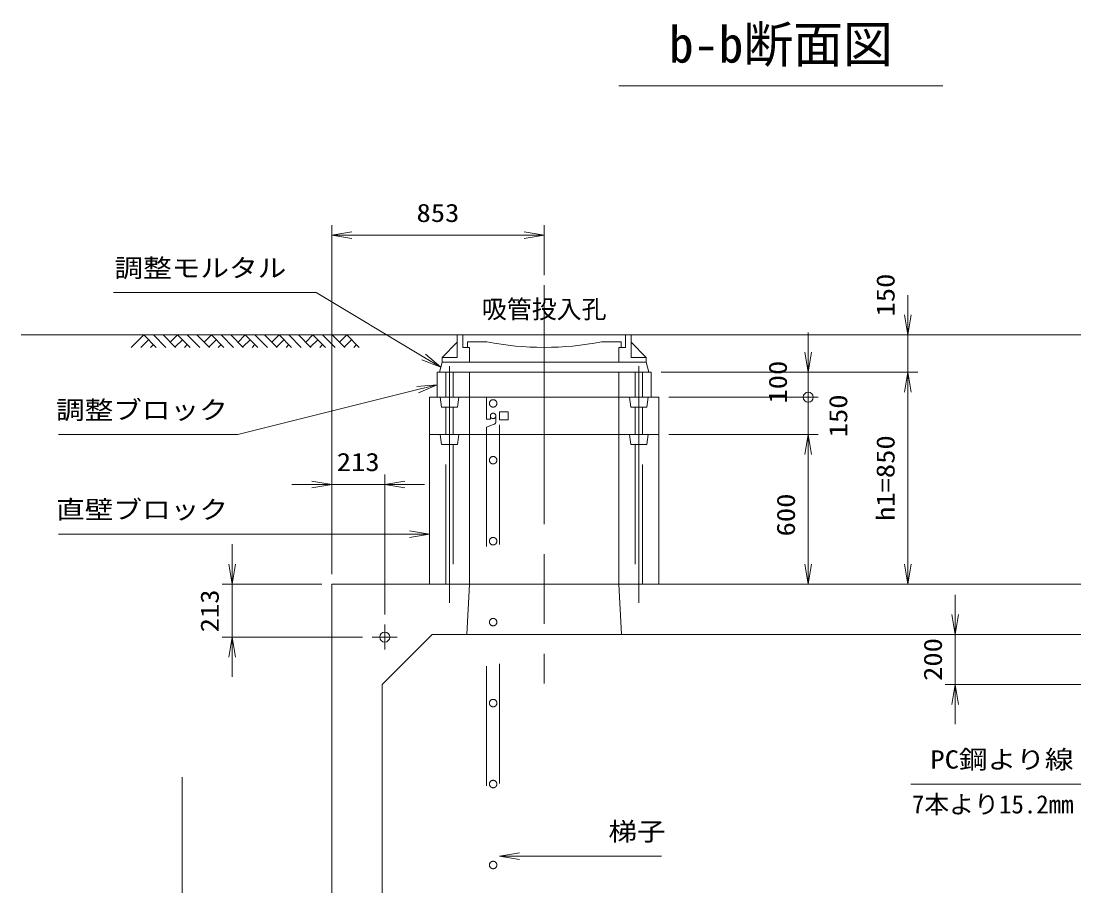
# Model space of a CAD drawing. Units: millimetres at full size. Extents: x 37600 to 71200, y 27760 to 51520.
# Drawn here: x 57150 to 61377, y 36058 to 39530 of the extents above; entities that cross this region are included whole.
import ezdxf
from ezdxf.enums import TextEntityAlignment as Align

# ---------------------------------------------------------------- set-up
doc = ezdxf.new("R2010")
doc.units = ezdxf.units.MM
doc.header["$LTSCALE"] = 80.0044
doc.linetypes.add('CHAIN', pattern=[18.5, 12, -1.5, 3.5, -1.5])
doc.linetypes.add('DASHED_SPACED', pattern=[12, 6, -6])
for name, color, linetype, lineweight in [('0_2', 4, 'Continuous', 13), ('FRP', 4, 'DASHED_SPACED', 13), ('寸法', 6, 'Continuous', 13), ('文字', 2, 'Continuous', 13), ('ﾊｯﾁﾝｸﾞ', 4, 'Continuous', 9)]:
    doc.layers.add(name, color=color, linetype=linetype, lineweight=lineweight)
doc.styles.add('ＭＳ ゴシック', font='')
doc.styles.get('ＭＳ ゴシック').set_extended_font_data('MS Gothic')

# ---------------------------------------------------------------- blocks, each defined once
blk = doc.blocks.new('open_arrow')
at = {"color": 0, "linetype": 'Continuous', "lineweight": -2}
blk.add_lwpolyline([(7.5, 1.25), (0, 0), (7.5, -1.25)], dxfattribs=at)
blk = doc.blocks.new('dimension_origin')
at = {"color": 0, "linetype": 'Continuous', "lineweight": -2}
blk.add_circle((0, 0), 1.25, dxfattribs=at)

msp = doc.modelspace()

# ---------------------------------------------------------------- linework, layer by layer
at = {"layer": '0_2', "color": 2, "linetype": 'CHAIN'}
for p, q in [((59250, 38470), (59250, 36870)), ((58870, 38145), (58870, 37195)), ((59630, 38145), (59630, 37195)), ((58610, 37107), (58610, 37007)), ((58560, 37057), (58660, 37057))]:
    msp.add_line(p, q, dxfattribs=at)
at = {"layer": '0_2'}
for p, q in [((63250, 38270), (57150, 38270)), ((58901, 38270), (59599, 38270)), ((58901, 38180), (58901, 38270)), ((58923, 38220), (58923, 38270)), ((59577, 38220), (59577, 38270)), ((59599, 38180), (59599, 38270)), ((58840, 38180), (58901, 38241)), ((58923, 38220), (58950, 38220)), ((58941.5, 38242), (59020, 38242)), ((58941.5, 38220), (58941.5, 38242)), ((58950, 38160), (58950, 38220)), ((59480, 38242), (59558.5, 38242)), ((59550, 38220), (59577, 38220)), ((59550, 38160), (59550, 38220)), ((59558.5, 38220), (59558.5, 38242)), ((59599, 38241), (59660, 38180)), ((58840, 38160), (58840, 38180)), ((58840, 38180), (58901, 38180)), ((59660, 38180), (59599, 38180)), ((59660, 38160), (59660, 38180)), ((58840, 38160), (59660, 38160)), ((58840, 38120), (59660, 38120))]:
    msp.add_line(p, q, dxfattribs=at)
msp.add_lwpolyline([(58840, 38160), (59660, 38160), (59670, 38120), (58830, 38120)], close=True, dxfattribs=at)
at = {"layer": '0_2', "color": 3}
for points in [[(58820, 38020), (59680, 38020), (59680, 38120), (58820, 38120)], [(58950, 37870), (59550, 37870), (59550, 38120), (58950, 38120)], [(58950, 38020), (59550, 38020), (59550, 38120), (58950, 38120)], [(58790, 37870), (59710, 37870), (59710, 38020), (58790, 38020)], [(58790, 37270), (59710, 37270), (59710, 37870), (58790, 37870)], [(58950, 37270), (59550, 37270), (59550, 37870), (58950, 37870)], [(58397, 34814), (62003, 34814), (62003, 37270), (58397, 37270)], [(58940, 37067), (59560, 37067), (59550, 37270), (58950, 37270)], [(58800, 35017), (61600, 35017), (61800, 35217), (61800, 36867), (61600, 37067), (58800, 37067), (58600, 36867), (58600, 35217)]]:
    msp.add_lwpolyline(points, close=True, dxfattribs=at)
at = {"layer": '0_2', "linetype": 'DASHED_SPACED'}
for points in [[(58885, 38020), (58855, 38020), (58855, 38120), (58885, 38120)], [(59615, 38020), (59645, 38020), (59645, 38120), (59615, 38120)], [(58902.5, 37980), (58837.5, 37980), (58832.5, 38020), (58907.5, 38020)], [(59597.5, 37980), (59662.5, 37980), (59667.5, 38020), (59592.5, 38020)], [(58885, 37870), (58855, 37870), (58855, 37980), (58885, 37980)], [(59615, 37870), (59645, 37870), (59645, 37980), (59615, 37980)], [(58902.5, 37830), (58837.5, 37830), (58832.5, 37870), (58907.5, 37870)], [(58885, 37270), (58855, 37270), (58855, 37830), (58885, 37830)], [(59597.5, 37830), (59662.5, 37830), (59667.5, 37870), (59592.5, 37870)], [(59615, 37270), (59645, 37270), (59645, 37830), (59615, 37830)]]:
    msp.add_lwpolyline(points, close=True, dxfattribs=at)
at = {"layer": '0_2', "color": 3}
msp.add_lwpolyline([(58950, 38120), (59550, 38120), (58950, 38120)], dxfattribs=at)
at = {"layer": '0_2'}
msp.add_lwpolyline([(58250, 34494), (57797, 34494), (57797, 36494)], dxfattribs=at)
at = {"layer": '0_2', "color": 3}
msp.add_circle((58610, 37057), 20, dxfattribs=at)
at = {"layer": '0_2'}
msp.add_arc((59250, 39433.27), 1213.27, 259.07231, 280.92769, dxfattribs=at)
at = {"layer": 'FRP'}
for p, q in [((59056, 37945), (59056, 37920.91)), ((59049.54, 37911.56), (59019, 37900))]:
    msp.add_line(p, q, dxfattribs=at)
msp.add_lwpolyline([(59019, 37900), (59019, 34549), (59071, 34549), (59071, 38020), (59019, 38020), (59019, 37932), (59034, 37932), (59034, 37945)], dxfattribs=at)
msp.add_lwpolyline([(59071, 37929), (59105, 37929), (59105, 37961), (59071, 37961)], close=True, dxfattribs=at)
for centre, radius in [((59045, 37995), 15), ((59045, 37945), 11), ((59045, 37767), 15), ((59045, 37442), 15), ((59045, 37117), 15), ((59045, 36792), 15), ((59045, 36467), 15), ((59045, 36142), 15)]:
    msp.add_circle(centre, radius, dxfattribs=at)
for centre, radius, start, end in [((59045, 37945), 11, 90, 180), ((59045, 37945), 11, 0, 90), ((59046, 37920.91), 10, 290.72556, 0)]:
    msp.add_arc(centre, radius, start, end, dxfattribs=at)
at = {"layer": '寸法'}
for p, q in [((58397, 37310), (58397, 38710)), ((59250, 38510), (59250, 38710)), ((58397, 38670), (59250, 38670)), ((60710, 37960), (60710, 38430)), ((59750, 38270), (60750, 38270)), ((60310, 37940), (60310, 38280)), ((59720, 38120), (60350, 38120)), ((59750, 38120), (60750, 38120)), ((59750, 38120), (60750, 38120)), ((60310, 38100), (60310, 37710)), ((60710, 37270), (60710, 38120)), ((59750, 38020), (60350, 38020)), ((59750, 38020), (60350, 38020)), ((59750, 37870), (60350, 37870)), ((59750, 37870), (60350, 37870)), ((60310, 37870), (60310, 37270)), ((58397, 37310), (58397, 37710)), ((58610, 37147), (58610, 37710)), ((58237, 37670), (58770, 37670)), ((57997, 37430), (57997, 36897)), ((58357, 37270), (57957, 37270)), ((59750, 37270), (60750, 37270)), ((59750, 37270), (60350, 37270)), ((60900, 37227), (60900, 36707)), ((58520, 37057), (57957, 37057)), ((61560, 37067), (60860, 37067)), ((61760, 36867), (60860, 36867))]:
    msp.add_line(p, q, dxfattribs=at)
for points in [[(58835, 38140), (58766.4, 38181.16), (58335, 38440), (57521.67, 38440)], [(58820, 38070), (58742.39, 38050.6), (58020, 37870), (57300, 37870)], [(58790, 37470), (58710, 37470), (58020.67, 37470), (57300.67, 37470)], [(61790, 37057), (61754.22, 36985.45), (61495, 36467), (60721.67, 36467)], [(59071, 36178), (59151, 36178), (59467.67, 36178), (59721, 36178)]]:
    msp.add_lwpolyline(points, dxfattribs=at)
at = {"layer": '文字'}
msp.add_line((60850, 39270), (59550, 39270), dxfattribs=at)
at = {"layer": 'ﾊｯﾁﾝｸﾞ'}
for p, q in [((57592.35, 38220), (57642.35, 38270)), ((57642.35, 38270), (57692.35, 38220)), ((57681.24, 38270), (57731.24, 38220)), ((57720.13, 38270), (57770.13, 38220)), ((57749.18, 38240.95), (57778.24, 38270)), ((57778.24, 38270), (57828.24, 38220)), ((57817.13, 38270), (57867.13, 38220)), ((57856.02, 38270), (57906.02, 38220)), ((57885.07, 38240.95), (57914.12, 38270)), ((57914.12, 38270), (57964.12, 38220)), ((57953.01, 38270), (58003.01, 38220)), ((57991.9, 38270), (58041.9, 38220)), ((58020.95, 38240.95), (58050, 38270)), ((58050, 38270), (58100, 38220)), ((58088.89, 38270), (58138.89, 38220)), ((58127.78, 38270), (58177.78, 38220)), ((58156.83, 38240.95), (58185.88, 38270)), ((58185.88, 38270), (58235.88, 38220)), ((58224.77, 38270), (58274.77, 38220)), ((58263.66, 38270), (58313.66, 38220)), ((58292.71, 38240.95), (58321.76, 38270)), ((58321.76, 38270), (58371.76, 38220)), ((58360.65, 38270), (58410.65, 38220)), ((58399.54, 38270), (58449.54, 38220)), ((58428.59, 38240.95), (58457.65, 38270)), ((58457.65, 38270), (58507.65, 38220)), ((57631.24, 38220), (57661.8, 38250.56)), ((57670.13, 38220), (57681.24, 38231.11)), ((57768.63, 38221.5), (57797.68, 38250.56)), ((57806.02, 38220), (57817.13, 38231.11)), ((57904.51, 38221.5), (57933.56, 38250.56)), ((57941.9, 38220), (57953.01, 38231.11)), ((58040.39, 38221.5), (58069.44, 38250.56)), ((58077.78, 38220), (58088.89, 38231.11)), ((58176.28, 38221.5), (58205.33, 38250.56)), ((58213.66, 38220), (58224.77, 38231.11)), ((58312.16, 38221.5), (58341.21, 38250.56)), ((58349.54, 38220), (58360.65, 38231.11)), ((58448.04, 38221.5), (58477.09, 38250.56)), ((58485.43, 38220), (58496.54, 38231.11))]:
    msp.add_line(p, q, dxfattribs=at)

# ---------------------------------------------------------------- block references
at = {"layer": '寸法', "xscale": 10.7, "yscale": 10.7}
for p in [(58397, 38670), (58610, 37670), (59071, 36178)]:
    msp.add_blockref('open_arrow', p, dxfattribs=at)
at = {"layer": '寸法'}
for name, p, xscale, yscale, rotation in [('open_arrow', (59250, 38670), 10.7, 10.7, 180), ('open_arrow', (60710, 38270), 10.7, 10.7, 90), ('open_arrow', (58835, 38140), 10.7, 10.7, 149), ('open_arrow', (60310, 38120), 10.7, 10.7, 90), ('open_arrow', (58820, 38070), 10.7, 10.7, 194), ('open_arrow', (60710, 38120), 10.7, 10.7, 270), ('open_arrow', (60710, 38120), 10.7, 10.7, 270), ('dimension_origin', (60310, 38020), 16, 16, 90), ('dimension_origin', (60310, 38020), 16, 16, 270), ('open_arrow', (60310, 37870), 10.7, 10.7, 270), ('open_arrow', (60310, 37870), 10.7, 10.7, 270), ('open_arrow', (58397, 37670), 10.7, 10.7, 180), ('open_arrow', (58790, 37470), 10.7, 10.7, 180), ('open_arrow', (57997, 37270), 10.7, 10.7, 90), ('open_arrow', (60310, 37270), 10.7, 10.7, 90), ('open_arrow', (60710, 37270), 10.7, 10.7, 90), ('open_arrow', (60900, 37067), 10.7, 10.7, 90), ('open_arrow', (57997, 37057), 10.7, 10.7, 270), ('open_arrow', (60900, 36867), 10.7, 10.7, 270)]:
    msp.add_blockref(name, p, dxfattribs=dict(at, xscale=xscale, yscale=yscale, rotation=rotation))

# ---------------------------------------------------------------- texts
at = {"layer": '寸法', "style": 'ＭＳ ゴシック', "width": 1.15}
for s, p in [('853', (58823.5, 38760)), ('213', (58503.5, 37760))]:
    msp.add_text(s, height=73.31, dxfattribs=at).set_placement(p, align=Align.MIDDLE_CENTER)
for s, p in [('調整モルタル', (58215, 38480)), ('調整ブロック', (57980, 37910)), ('直壁ブロック', (57980.67, 37510)), ('PC鋼より線', (61375, 36507))]:
    msp.add_text(s, height=73.31, dxfattribs=at).set_placement(p, align=Align.BOTTOM_RIGHT)
for s, p in [('150', (60620, 38430)), ('100', (60187.59, 38080.42)), ('150', (60429.94, 37945)), ('h1=850', (60620, 37695)), ('600', (60220, 37547.11)), ('213', (57907, 37162)), ('200', (60810, 36967))]:
    msp.add_text(s, height=73.31, rotation=90, dxfattribs=at).set_placement(p, align=Align.MIDDLE_CENTER)
at = {"layer": '寸法', "color": 3, "style": 'ＭＳ ゴシック'}
msp.add_text('7本より15.2mm', height=73.31, dxfattribs=at).set_placement((61375, 36327), align=Align.BOTTOM_RIGHT)
at = {"layer": '寸法', "style": 'ＭＳ ゴシック', "width": 1.15}
msp.add_text('梯子', height=73.31, dxfattribs=at).set_placement((59507.67, 36218), align=Align.BOTTOM_LEFT)
at = {"layer": '文字', "style": 'ＭＳ ゴシック'}
for s, height, p in [('b-b断面図', 146.6, (60200, 39510)), ('吸管投入孔', 73.31, (59250, 38410))]:
    msp.add_text(s, height=height, dxfattribs=at).set_placement(p, align=Align.TOP_CENTER)

doc.saveas('drawing.dxf')
